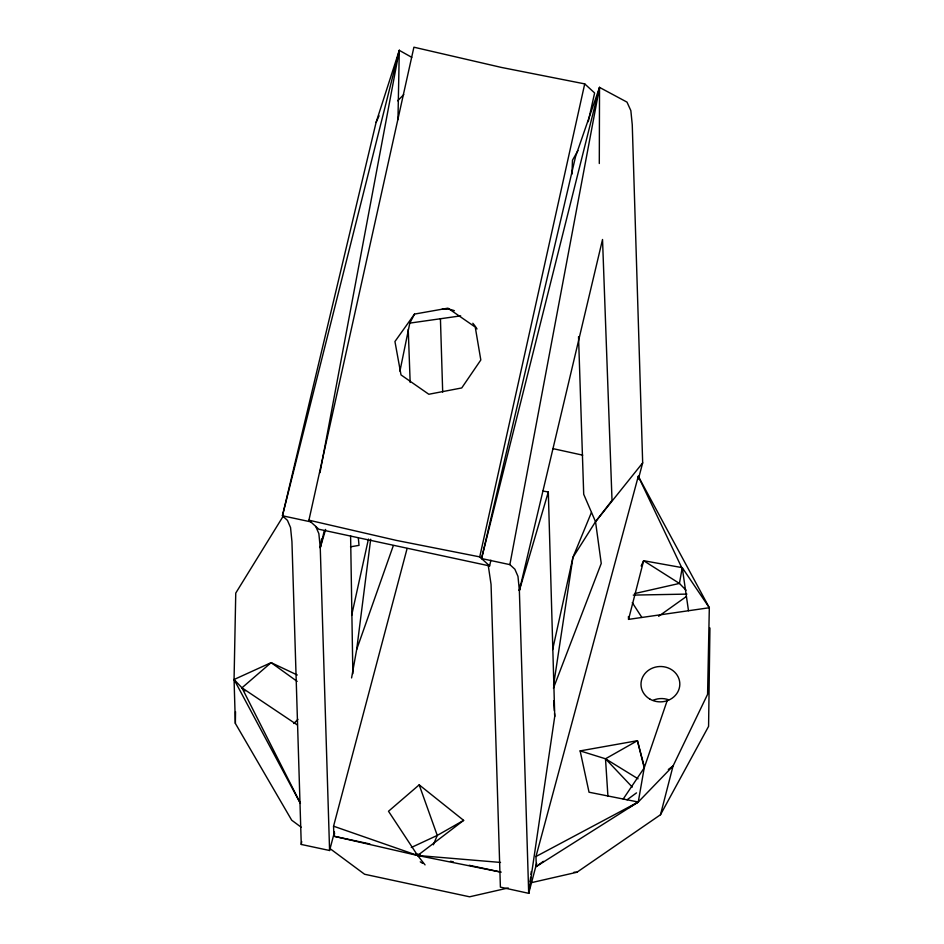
<?xml version="1.0" encoding="UTF-8"?>
<svg xmlns="http://www.w3.org/2000/svg" width="944" height="944" viewBox="0 0 944 944"><rect width="100%" height="100%" fill="white"/><g stroke="black" fill="none" stroke-linecap="round" stroke-linejoin="round"><path stroke-width="1.42" d="M599.298 163.501L599.523 87.391L626.993 102.117L630.852 110.613L632.256 124.738L642.675 462.879L638.522 478.549M301.101 827.168L291.696 820.194L235.363 723.423L235.528 711.67M709.935 627.972L708.578 726.373L660.493 814.743L576.926 872.256L531.13 882.723M235.363 723.423L234.065 679.515L235.752 593.092L283.436 515.79M397.967 119.628L399.288 50.339L411.761 57.336M571.981 174.097L572.477 160.232L577.94 150.615M638.168 479.127L638.286 476.283L709.322 607.735L707.587 694.324L673.048 766.009L660.493 814.743M488.166 564.866L491.057 584.407L500.391 887.124L528.699 893.331L529.737 884.599M530.091 881.684L530.611 877.318M530.953 874.404L531.295 871.501M351.581 677.934L356.702 649.389L370.685 539.236M509.866 564.63L599.523 87.391L575.592 156.503L481.558 558.553L509.866 564.63L514.881 569.22L517.973 576.371L519.365 590.496L528.699 893.331L554.753 716.343L548.311 492.001L542.623 490.974M334.483 831.959L329.586 850.497L301.266 844.455L301.702 841.552M553.573 685.179L572.937 557.373L591.404 512.521M329.586 850.497L320.252 547.721L321.597 538.977M548.311 492.001L519.365 590.496L520.274 584.666M319.981 472.684L399.288 50.339L376.09 122.401L282.433 515.778L287.448 520.368L290.54 527.519L291.944 541.644L301.266 844.455M399.914 371.181L409.802 323.108L414.51 314.092L447.928 308.169L475.245 327.072L480.815 359.983L461.734 387.949L428.824 394.262L401.011 374.91L394.946 341.527L414.51 314.092M351.64 615.429L368.431 539.083M552.653 649.531L572.937 557.373L595.534 521.702L612.019 500.379L602.532 239.493L519.365 590.496M490.892 560.181L489.617 565.928L318.812 529.242L308.924 520.191L413.909 47.2L501.37 67.425L584.725 83.886L594.614 92.949L588.23 121.693M489.617 565.928L479.729 556.877L584.725 83.886M315.756 526.445L318.848 533.596L320.252 547.721L324.323 530.528M399.288 50.339L282.433 515.778L310.753 521.855M481.558 558.553L599.523 87.391M628.551 619.382L643.631 560.712L682.252 567.651L709.322 607.735L628.551 619.382L628.421 616.538M500.875 872.126L417.637 855.488L333.869 836.219L333.562 826.201L407.1 548.511M334.624 833.363L333.869 836.219L369.859 843.948M528.699 893.331L536.629 863.394M668.328 769.478L673.048 766.009L638.262 802.022L536.298 866.521L535.98 856.515L638.286 476.283L683.043 570.424M320.252 547.721L325.621 529.431M667.137 700.743L644.221 767.873L638.262 802.022L628.244 808.076M356.702 649.389L393.329 545.597M553.432 688.164L601.245 563.45L595.534 521.702L583.711 494.302L578.542 336.748M433.367 844.797L437.261 835.416L463.646 820.371L419.183 784.853L388.503 811.262L417.637 855.488L425.048 864.881M376.09 122.401L379.063 115.817M641.141 566.011L643.631 560.712L679.42 583.427L686.04 590.189M623.193 799.049L644.221 767.873L637.424 740.698L580.135 750.893L589.032 792.217L638.262 802.022L535.98 856.515M595.534 521.702L642.675 462.879M397.625 100.784L403.784 94.601M293.773 723.517L297.915 719.363M300.44 803.356L241.959 687.822L271.117 662.641L297.266 675.007M333.562 826.201L417.637 855.488L463.646 820.371M536.298 866.521L543.366 861.329M627.064 799.804L636.504 792.877M658.641 616.279L686.229 596.62M580.135 750.893L605.505 758.787L637.424 740.698L644.103 766.021M411.301 847.5L437.261 835.416L419.183 784.853M300.357 803.415L234.065 679.515L271.117 662.641L297.159 681.391M508.238 887.962L469.593 896.8L364.596 874.25L330.494 848.963M634.498 593.611L679.42 583.427L682.252 567.651L688.495 610.733M350.507 546.812L359.027 545.372L358.354 538.174M409.802 323.108L460.672 315.874M633.271 595.098L686.925 594.106M442.181 309.148L449.049 309.195A44.179 43.825 -47.5 0 1 454.406 310.706M574.023 872.197L576.926 872.256M417.637 855.488L500.521 862.438M479.729 556.877L396.374 540.405L308.924 520.191M415.926 853.836L420.245 854.768M450.477 861.258L453.356 861.872M469.192 865.282L500.863 872.079M552.771 448.589L582.696 455.161M607.936 796.335L605.505 758.787L638.038 778.8M420.257 861.825L422.652 863.359M234.065 679.515L241.959 687.822L297.301 724.921M241.959 687.822L245.145 690.89M605.505 758.787L632.279 787.084M632.268 602.602L641.849 617.423M553.68 700.826L554.364 710.702M554.553 713.522L554.753 716.343M408.233 329.373L410.168 382.438M440.423 318.588L442.689 392.067M350.602 535.791L352.855 673.697M472.814 323.249A44.179 43.825 -47.5 0 1 477.015 328.972M653.189 700.247A19.423 17.688 -1.5 0 1 668.741 699.834M650.121 699.244A19.423 17.688 -1.8 0 0 679.81 684.707A19.423 17.688 -1.8 0 0 651.289 668.623A19.423 17.688 -1.8 0 0 650.121 699.244"/></g></svg>
